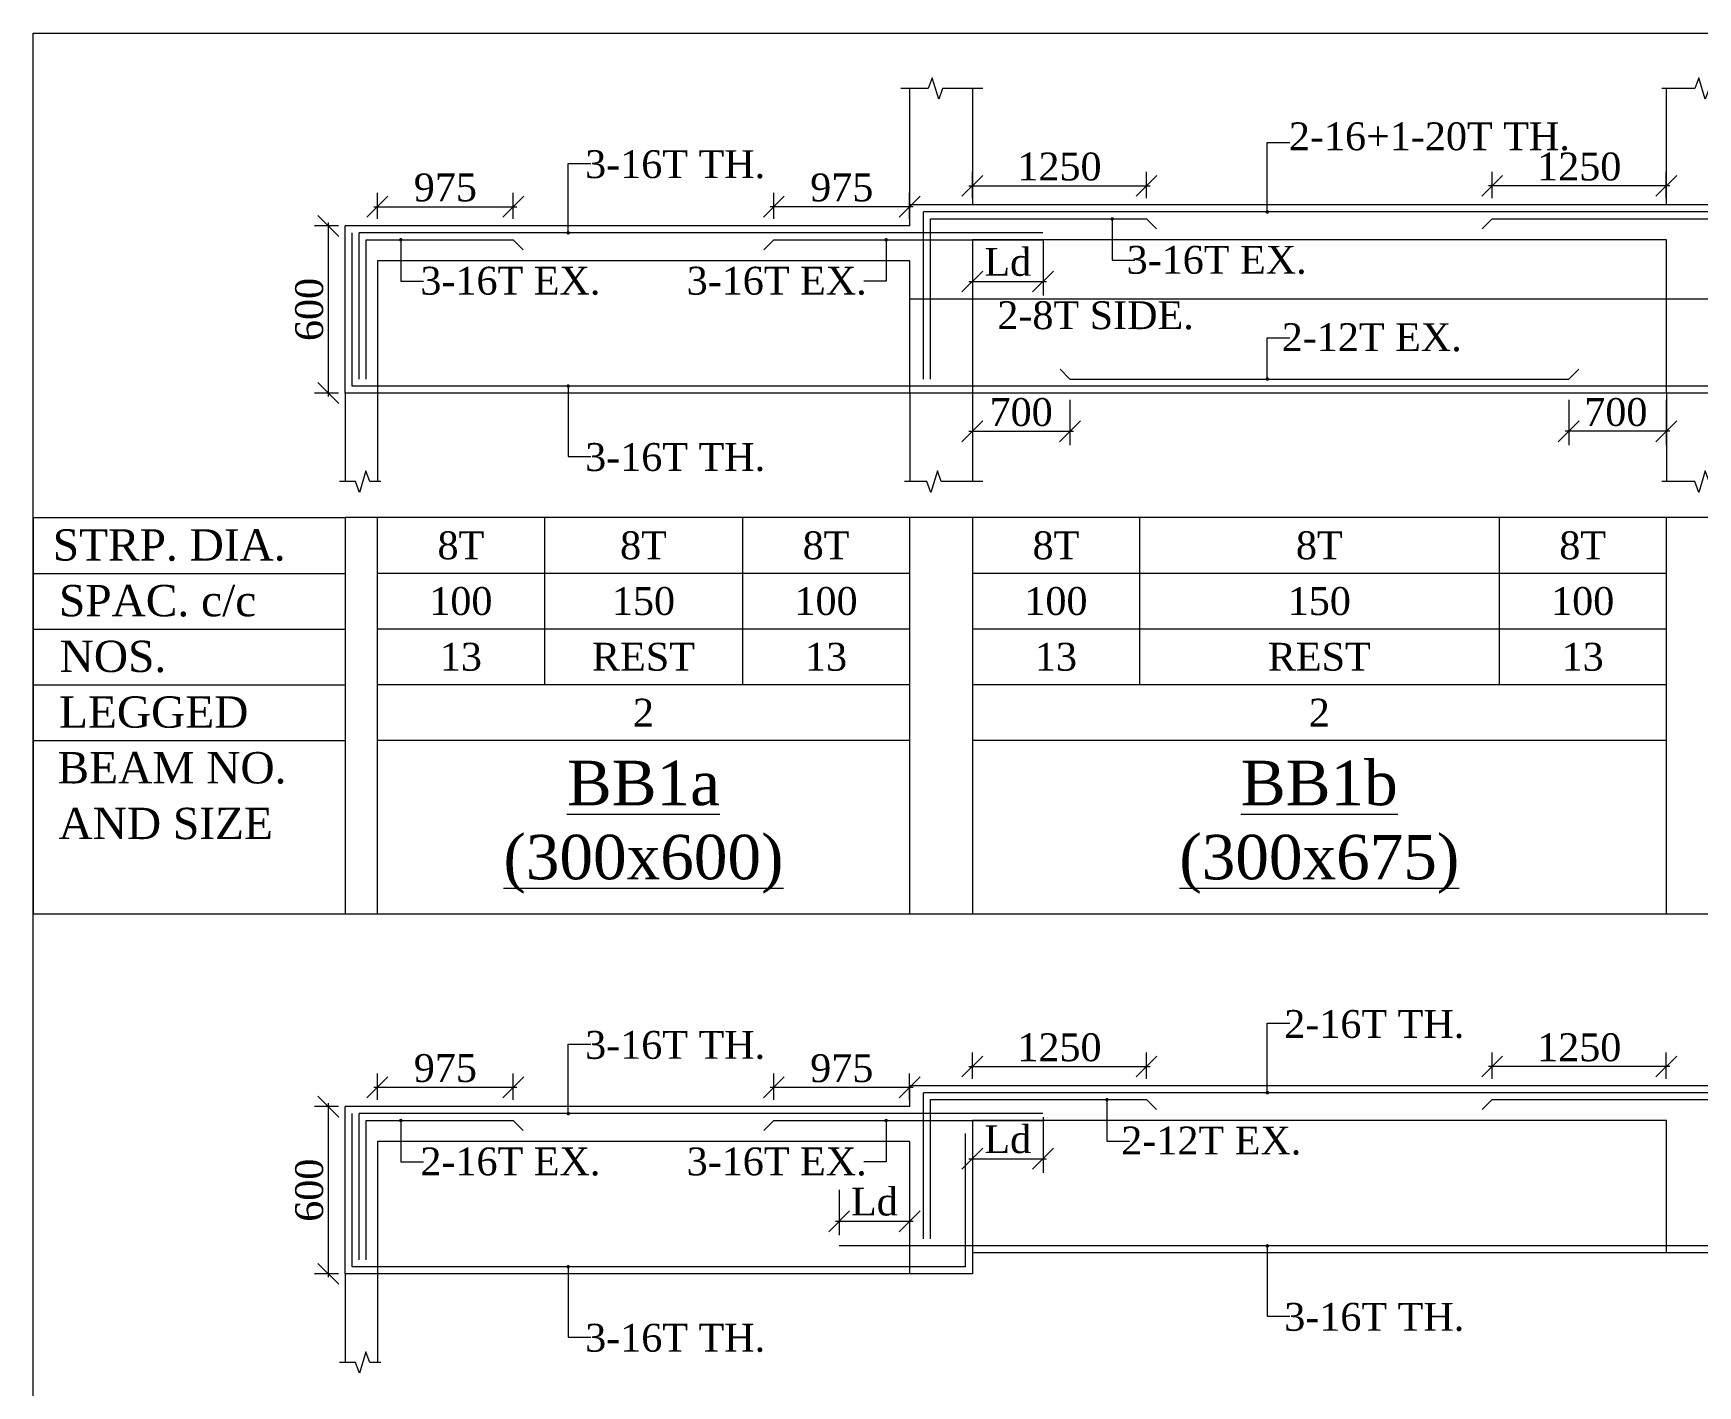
# Model space of a CAD drawing. Header units: inches. Extents: x 11017527 to 11245450, y -2821070 to -2693013.
# Drawn here: x 11057422 to 11069366, y -2703074 to -2693363 of the extents above; entities that cross this region are included whole.
import ezdxf
from ezdxf.enums import TextEntityAlignment as Align

# ---------------------------------------------------------------- set-up
doc = ezdxf.new("R2010")
doc.units = ezdxf.units.IN
doc.header["$LTSCALE"] = 0.5
doc.header["$MEASUREMENT"] = 0
doc.linetypes.add('HIDDEN', pattern=[9.525, 6.35, -3.175])
doc.layers.get('0').update_dxf_attribs({"lineweight": 0})
for name, color, linetype, lineweight in [('S-CUT OUT LINE', 9, 'Continuous', 9), ('S-DIM L.S.', 4, 'Continuous', 9), ('S-L.S.SECTION', 5, 'Continuous', 9), ('S-L.S.SLAB LINE', 8, 'HIDDEN', 5), ('S-L.S.STEEL', 6, 'Continuous', 15), ('S-SECTION MARK', 7, 'Continuous', 0), ('S-SHEET', 251, 'Continuous', 0), ('S-TEXT', 7, 'Continuous', 0), ('S-TEXT L.S. BEAM NO.', 30, 'Continuous', 5), ('S-TEXT. L.S.', 7, 'Continuous', 13)]:
    doc.layers.add(name, color=color, linetype=linetype, lineweight=lineweight)
doc.styles.add('135', font='arial.ttf', dxfattribs={"width": 0.8, "height": 135})
doc.styles.get("Standard").update_dxf_attribs({"font": 'times.ttf'})
doc.styles.add('TEXT', font='times.ttf')
doc.dimstyles.new('75', dxfattribs={"dimtxt": 135, "dimasz": 90, "dimexe": 0.1, "dimexo": 0.03, "dimgap": 0.09, "dimtad": 1, "dimdec": 0, "dimzin": 0, "dimdsep": 46, "dimtxsty": '135', "dimblk": 'ARCHTICK', "dimcen": 0.09, "dimclrd": 256, "dimclre": 256, "dimclrt": 256, "dimadec": 0, "dimazin": 0, "dimtfac": 1, "dimtdec": 0, "dimtofl": 0, "dimtmove": 1, "dimatfit": 3, "dimldrblk": 'DOTSMALL', "dimfxl": 1, "dimtolj": 1, "dimtzin": 0, "dimlwd": -1, "dimlwe": -1, "dimarcsym": 0})
doc.dimstyles.new('SETU_1', dxfattribs={"dimtxt": 200, "dimasz": 150, "dimexe": 100, "dimexo": 50, "dimgap": 35, "dimtad": 1, "dimdec": 0, "dimzin": 0, "dimdsep": 46, "dimtxsty": 'Standard', "dimblk": 'OBLIQUE', "dimcen": 150, "dimdle": 25, "dimclrd": 4, "dimclre": 7, "dimclrt": 256, "dimadec": 0, "dimazin": 0, "dimtfac": 1, "dimtdec": 0, "dimtofl": 0, "dimtmove": 1, "dimatfit": 3, "dimfxl": 1, "dimtolj": 1, "dimtzin": 0, "dimlwd": -1, "dimlwe": 5, "dimarcsym": 1})

# ---------------------------------------------------------------- blocks, each defined once
blk = doc.blocks.new('_Oblique')
at = {"color": 0, "linetype": 'ByBlock', "lineweight": -2}
blk.add_line((-0.5, -0.5), (0.5, 0.5), dxfattribs=at)
blk = doc.blocks.new('*D446')
at = {"layer": 'S-DIM L.S.', "color": 7, "lineweight": 5, "transparency": 16777216}
for p, q in [((11059891, -2694696), (11059891, -2694508)), ((11060866, -2694696), (11060866, -2694508))]:
    blk.add_line(p, q, dxfattribs=at)
at = {"layer": 'S-DIM L.S.', "color": 7, "transparency": 16777216}
blk.add_line((11059866, -2694608), (11060891, -2694608), dxfattribs=at)
at = {"layer": 'S-DIM L.S.', "color": 7, "transparency": 16777216, "xscale": 150, "yscale": 150, "zscale": 150, "rotation": 180}
blk.add_blockref('_Oblique', (11059891, -2694608), dxfattribs=at)
at = {"layer": 'S-DIM L.S.', "color": 7, "transparency": 16777216, "xscale": 150, "yscale": 150, "zscale": 150}
blk.add_blockref('_Oblique', (11060866, -2694608), dxfattribs=at)
at = {"layer": 'S-DIM L.S.', "transparency": 16777216, "insert": (11060379, -2694471), "char_height": 200, "attachment_point": 5, "style": 'TEXT'}
blk.add_mtext('\\A1;975', dxfattribs=at)
blk = doc.blocks.new('*D447')
at = {"layer": 'S-DIM L.S.', "color": 7, "lineweight": 5, "transparency": 16777216}
for p, q in [((11062736, -2694696), (11062736, -2694508)), ((11063711, -2694696), (11063711, -2694508))]:
    blk.add_line(p, q, dxfattribs=at)
at = {"layer": 'S-DIM L.S.', "color": 7, "transparency": 16777216}
blk.add_line((11063736, -2694608), (11062711, -2694608), dxfattribs=at)
at = {"layer": 'S-DIM L.S.', "color": 7, "transparency": 16777216, "xscale": 150, "yscale": 150, "zscale": 150, "rotation": 180}
blk.add_blockref('_Oblique', (11062736, -2694608), dxfattribs=at)
at = {"layer": 'S-DIM L.S.', "color": 7, "transparency": 16777216, "xscale": 150, "yscale": 150, "zscale": 150}
blk.add_blockref('_Oblique', (11063711, -2694608), dxfattribs=at)
at = {"layer": 'S-DIM L.S.', "transparency": 16777216, "insert": (11063224, -2694471), "char_height": 200, "attachment_point": 5, "style": 'TEXT'}
blk.add_mtext('\\A1;975', dxfattribs=at)
blk = doc.blocks.new('*D448')
at = {"layer": 'S-DIM L.S.', "color": 7, "lineweight": 5, "transparency": 16777216}
for p, q in [((11059611, -2694746), (11059440, -2694746)), ((11059611, -2695946), (11059440, -2695946))]:
    blk.add_line(p, q, dxfattribs=at)
at = {"layer": 'S-DIM L.S.', "color": 6, "transparency": 16777216}
blk.add_line((11059540, -2695971), (11059540, -2694721), dxfattribs=at)
at = {"layer": 'S-DIM L.S.', "color": 6, "transparency": 16777216, "xscale": 150, "yscale": 150, "zscale": 150}
for p, rotation in [((11059540, -2694746), 90), ((11059540, -2695946), 270)]:
    blk.add_blockref('_Oblique', p, dxfattribs=dict(at, rotation=rotation))
at = {"layer": 'S-DIM L.S.', "transparency": 16777216, "insert": (11059403, -2695346), "char_height": 200, "attachment_point": 5, "rotation": 90, "style": 'TEXT'}
blk.add_mtext('\\A1;600', dxfattribs=at)
blk = doc.blocks.new('_ArchTick')
at = {"color": 0, "linetype": 'ByBlock', "const_width": 0.15}
blk.add_lwpolyline([(-0.5, -0.5), (0.5, 0.5)], dxfattribs=at)
blk = doc.blocks.new('*D449')
at = {"layer": 'S-DIM L.S.', "color": 7, "lineweight": 5, "transparency": 16777216}
for p, q in [((11064161, -2694546), (11064161, -2694358)), ((11065411, -2694546), (11065411, -2694358))]:
    blk.add_line(p, q, dxfattribs=at)
at = {"layer": 'S-DIM L.S.', "color": 7, "transparency": 16777216}
blk.add_line((11064136, -2694458), (11065436, -2694458), dxfattribs=at)
at = {"layer": 'S-DIM L.S.', "color": 7, "transparency": 16777216, "xscale": 150, "yscale": 150, "zscale": 150, "rotation": 180}
blk.add_blockref('_Oblique', (11064161, -2694458), dxfattribs=at)
at = {"layer": 'S-DIM L.S.', "color": 7, "transparency": 16777216, "xscale": 150, "yscale": 150, "zscale": 150}
blk.add_blockref('_Oblique', (11065411, -2694458), dxfattribs=at)
at = {"layer": 'S-DIM L.S.', "transparency": 16777216, "insert": (11064786, -2694321), "char_height": 200, "attachment_point": 5, "style": 'TEXT'}
blk.add_mtext('\\A1;1250', dxfattribs=at)
blk = doc.blocks.new('*D450')
at = {"layer": 'S-DIM L.S.', "color": 7, "lineweight": 5, "transparency": 16777216}
for p, q in [((11064161, -2695996), (11064161, -2696321)), ((11064861, -2695996), (11064861, -2696321))]:
    blk.add_line(p, q, dxfattribs=at)
at = {"layer": 'S-DIM L.S.', "color": 7, "transparency": 16777216}
blk.add_line((11064136, -2696221), (11064886, -2696221), dxfattribs=at)
at = {"layer": 'S-DIM L.S.', "color": 7, "transparency": 16777216, "xscale": 150, "yscale": 150, "zscale": 150, "rotation": 180}
blk.add_blockref('_Oblique', (11064161, -2696221), dxfattribs=at)
at = {"layer": 'S-DIM L.S.', "color": 7, "transparency": 16777216, "xscale": 150, "yscale": 150, "zscale": 150}
blk.add_blockref('_Oblique', (11064861, -2696221), dxfattribs=at)
at = {"layer": 'S-DIM L.S.', "transparency": 16777216, "insert": (11064511, -2696084), "char_height": 200, "attachment_point": 5, "style": 'TEXT'}
blk.add_mtext('\\A1;700', dxfattribs=at)
blk = doc.blocks.new('*D459')
at = {"layer": 'S-DIM L.S.', "color": 7, "lineweight": 5, "transparency": 16777216}
for p, q in [((11067891, -2694546), (11067891, -2694358)), ((11069141, -2694546), (11069141, -2694358))]:
    blk.add_line(p, q, dxfattribs=at)
at = {"layer": 'S-DIM L.S.', "color": 7, "transparency": 16777216}
blk.add_line((11069166, -2694458), (11067866, -2694458), dxfattribs=at)
at = {"layer": 'S-DIM L.S.', "color": 7, "transparency": 16777216, "xscale": 150, "yscale": 150, "zscale": 150, "rotation": 180}
blk.add_blockref('_Oblique', (11067891, -2694458), dxfattribs=at)
at = {"layer": 'S-DIM L.S.', "color": 7, "transparency": 16777216, "xscale": 150, "yscale": 150, "zscale": 150}
blk.add_blockref('_Oblique', (11069141, -2694458), dxfattribs=at)
at = {"layer": 'S-DIM L.S.', "transparency": 16777216, "insert": (11068516, -2694321), "char_height": 200, "attachment_point": 5, "style": 'TEXT'}
blk.add_mtext('\\A1;1250', dxfattribs=at)
blk = doc.blocks.new('*D460')
at = {"layer": 'S-DIM L.S.', "color": 7, "lineweight": 5, "transparency": 16777216}
for p, q in [((11068441, -2695996), (11068441, -2696321)), ((11069141, -2695996), (11069141, -2696321))]:
    blk.add_line(p, q, dxfattribs=at)
at = {"layer": 'S-DIM L.S.', "color": 7, "transparency": 16777216}
blk.add_line((11069166, -2696221), (11068416, -2696221), dxfattribs=at)
at = {"layer": 'S-DIM L.S.', "color": 7, "transparency": 16777216, "xscale": 150, "yscale": 150, "zscale": 150, "rotation": 180}
blk.add_blockref('_Oblique', (11068441, -2696221), dxfattribs=at)
at = {"layer": 'S-DIM L.S.', "color": 7, "transparency": 16777216, "xscale": 150, "yscale": 150, "zscale": 150}
blk.add_blockref('_Oblique', (11069141, -2696221), dxfattribs=at)
at = {"layer": 'S-DIM L.S.', "transparency": 16777216, "insert": (11068779, -2696084), "char_height": 200, "attachment_point": 5, "style": 'TEXT'}
blk.add_mtext('\\A1;700', dxfattribs=at)
blk = doc.blocks.new('*D390')
at = {"layer": 'S-DIM L.S.', "color": 7, "lineweight": 5, "transparency": 16777216}
for p, q in [((11064161, -2694921), (11064161, -2695245)), ((11064668, -2694846), (11064668, -2695245))]:
    blk.add_line(p, q, dxfattribs=at)
at = {"layer": 'S-DIM L.S.', "color": 7, "transparency": 16777216}
blk.add_line((11064136, -2695145), (11064693, -2695145), dxfattribs=at)
at = {"layer": 'S-DIM L.S.', "color": 7, "transparency": 16777216, "xscale": 150, "yscale": 150, "zscale": 150, "rotation": 180}
blk.add_blockref('_Oblique', (11064161, -2695145), dxfattribs=at)
at = {"layer": 'S-DIM L.S.', "color": 7, "transparency": 16777216, "xscale": 150, "yscale": 150, "zscale": 150}
blk.add_blockref('_Oblique', (11064668, -2695145), dxfattribs=at)
at = {"layer": 'S-DIM L.S.', "transparency": 16777216, "insert": (11064415, -2695006), "char_height": 200, "attachment_point": 5, "style": 'TEXT'}
blk.add_mtext('\\A1;Ld', dxfattribs=at)
blk = doc.blocks.new('*D396')
at = {"layer": 'S-DIM L.S.', "color": 7, "lineweight": 5, "transparency": 16777216}
for p, q in [((11059891, -2701020), (11059891, -2700831)), ((11060866, -2701020), (11060866, -2700831))]:
    blk.add_line(p, q, dxfattribs=at)
at = {"layer": 'S-DIM L.S.', "color": 7, "transparency": 16777216}
blk.add_line((11059866, -2700931), (11060891, -2700931), dxfattribs=at)
at = {"layer": 'S-DIM L.S.', "color": 7, "transparency": 16777216, "xscale": 150, "yscale": 150, "zscale": 150, "rotation": 180}
blk.add_blockref('_Oblique', (11059891, -2700931), dxfattribs=at)
at = {"layer": 'S-DIM L.S.', "color": 7, "transparency": 16777216, "xscale": 150, "yscale": 150, "zscale": 150}
blk.add_blockref('_Oblique', (11060866, -2700931), dxfattribs=at)
at = {"layer": 'S-DIM L.S.', "transparency": 16777216, "insert": (11060379, -2700794), "char_height": 200, "attachment_point": 5, "style": 'TEXT'}
blk.add_mtext('\\A1;975', dxfattribs=at)
blk = doc.blocks.new('*D397')
at = {"layer": 'S-DIM L.S.', "color": 7, "lineweight": 5, "transparency": 16777216}
for p, q in [((11062736, -2701020), (11062736, -2700832)), ((11063711, -2701020), (11063711, -2700832))]:
    blk.add_line(p, q, dxfattribs=at)
at = {"layer": 'S-DIM L.S.', "color": 7, "transparency": 16777216}
blk.add_line((11063736, -2700932), (11062711, -2700932), dxfattribs=at)
at = {"layer": 'S-DIM L.S.', "color": 7, "transparency": 16777216, "xscale": 150, "yscale": 150, "zscale": 150, "rotation": 180}
blk.add_blockref('_Oblique', (11062736, -2700932), dxfattribs=at)
at = {"layer": 'S-DIM L.S.', "color": 7, "transparency": 16777216, "xscale": 150, "yscale": 150, "zscale": 150}
blk.add_blockref('_Oblique', (11063711, -2700932), dxfattribs=at)
at = {"layer": 'S-DIM L.S.', "transparency": 16777216, "insert": (11063224, -2700795), "char_height": 200, "attachment_point": 5, "style": 'TEXT'}
blk.add_mtext('\\A1;975', dxfattribs=at)
blk = doc.blocks.new('*D398')
at = {"layer": 'S-DIM L.S.', "color": 7, "lineweight": 5, "transparency": 16777216}
for p, q in [((11059611, -2701070), (11059440, -2701070)), ((11059611, -2702270), (11059440, -2702270))]:
    blk.add_line(p, q, dxfattribs=at)
at = {"layer": 'S-DIM L.S.', "color": 6, "transparency": 16777216}
blk.add_line((11059540, -2702295), (11059540, -2701045), dxfattribs=at)
at = {"layer": 'S-DIM L.S.', "color": 6, "transparency": 16777216, "xscale": 150, "yscale": 150, "zscale": 150}
for p, rotation in [((11059540, -2701070), 90), ((11059540, -2702270), 270)]:
    blk.add_blockref('_Oblique', p, dxfattribs=dict(at, rotation=rotation))
at = {"layer": 'S-DIM L.S.', "transparency": 16777216, "insert": (11059403, -2701670), "char_height": 200, "attachment_point": 5, "rotation": 90, "style": 'TEXT'}
blk.add_mtext('\\A1;600', dxfattribs=at)
blk = doc.blocks.new('*D401')
at = {"layer": 'S-DIM L.S.', "color": 7, "lineweight": 5, "transparency": 16777216}
for p, q in [((11064161, -2700870), (11064161, -2700682)), ((11065411, -2700870), (11065411, -2700682))]:
    blk.add_line(p, q, dxfattribs=at)
at = {"layer": 'S-DIM L.S.', "color": 7, "transparency": 16777216}
blk.add_line((11064136, -2700782), (11065436, -2700782), dxfattribs=at)
at = {"layer": 'S-DIM L.S.', "color": 7, "transparency": 16777216, "xscale": 150, "yscale": 150, "zscale": 150, "rotation": 180}
blk.add_blockref('_Oblique', (11064161, -2700782), dxfattribs=at)
at = {"layer": 'S-DIM L.S.', "color": 7, "transparency": 16777216, "xscale": 150, "yscale": 150, "zscale": 150}
blk.add_blockref('_Oblique', (11065411, -2700782), dxfattribs=at)
at = {"layer": 'S-DIM L.S.', "transparency": 16777216, "insert": (11064786, -2700645), "char_height": 200, "attachment_point": 5, "style": 'TEXT'}
blk.add_mtext('\\A1;1250', dxfattribs=at)
blk = doc.blocks.new('*D408')
at = {"layer": 'S-DIM L.S.', "color": 7, "lineweight": 5, "transparency": 16777216}
for p, q in [((11067891, -2700870), (11067891, -2700682)), ((11069141, -2700870), (11069141, -2700682))]:
    blk.add_line(p, q, dxfattribs=at)
at = {"layer": 'S-DIM L.S.', "color": 7, "transparency": 16777216}
blk.add_line((11069166, -2700782), (11067866, -2700782), dxfattribs=at)
at = {"layer": 'S-DIM L.S.', "color": 7, "transparency": 16777216, "xscale": 150, "yscale": 150, "zscale": 150, "rotation": 180}
blk.add_blockref('_Oblique', (11067891, -2700782), dxfattribs=at)
at = {"layer": 'S-DIM L.S.', "color": 7, "transparency": 16777216, "xscale": 150, "yscale": 150, "zscale": 150}
blk.add_blockref('_Oblique', (11069141, -2700782), dxfattribs=at)
at = {"layer": 'S-DIM L.S.', "transparency": 16777216, "insert": (11068516, -2700645), "char_height": 200, "attachment_point": 5, "style": 'TEXT'}
blk.add_mtext('\\A1;1250', dxfattribs=at)
blk = doc.blocks.new('*D409')
at = {"layer": 'S-DIM L.S.', "color": 7, "lineweight": 5, "transparency": 16777216}
for p, q in [((11063711, -2701593), (11063711, -2701993)), ((11063205, -2701668), (11063205, -2701993))]:
    blk.add_line(p, q, dxfattribs=at)
at = {"layer": 'S-DIM L.S.', "color": 7, "transparency": 16777216}
blk.add_line((11063180, -2701893), (11063736, -2701893), dxfattribs=at)
at = {"layer": 'S-DIM L.S.', "color": 7, "transparency": 16777216, "xscale": 150, "yscale": 150, "zscale": 150, "rotation": 180}
blk.add_blockref('_Oblique', (11063205, -2701893), dxfattribs=at)
at = {"layer": 'S-DIM L.S.', "color": 7, "transparency": 16777216, "xscale": 150, "yscale": 150, "zscale": 150}
blk.add_blockref('_Oblique', (11063711, -2701893), dxfattribs=at)
at = {"layer": 'S-DIM L.S.', "transparency": 16777216, "insert": (11063458, -2701753), "char_height": 200, "attachment_point": 5, "style": 'TEXT'}
blk.add_mtext('\\A1;Ld', dxfattribs=at)
blk = doc.blocks.new('*D410')
at = {"layer": 'S-DIM L.S.', "color": 7, "lineweight": 5, "transparency": 16777216}
for p, q in [((11064161, -2701220), (11064161, -2701544)), ((11064668, -2701145), (11064668, -2701544))]:
    blk.add_line(p, q, dxfattribs=at)
at = {"layer": 'S-DIM L.S.', "color": 7, "transparency": 16777216}
blk.add_line((11064136, -2701444), (11064693, -2701444), dxfattribs=at)
at = {"layer": 'S-DIM L.S.', "color": 7, "transparency": 16777216, "xscale": 150, "yscale": 150, "zscale": 150, "rotation": 180}
blk.add_blockref('_Oblique', (11064161, -2701444), dxfattribs=at)
at = {"layer": 'S-DIM L.S.', "color": 7, "transparency": 16777216, "xscale": 150, "yscale": 150, "zscale": 150}
blk.add_blockref('_Oblique', (11064668, -2701444), dxfattribs=at)
at = {"layer": 'S-DIM L.S.', "transparency": 16777216, "insert": (11064415, -2701305), "char_height": 200, "attachment_point": 5, "style": 'TEXT'}
blk.add_mtext('\\A1;Ld', dxfattribs=at)

msp = doc.modelspace()

# ---------------------------------------------------------------- linework, layer by layer
at = {"layer": 'S-CUT OUT LINE'}
for points, elevation in [([(11064236.365, -2693759.554), (11063947.157, -2693759.554), (11063919.186, -2693836.402), (11063872.509, -2693682.706), (11063844.539, -2693759.554), (11063648.379, -2693759.554)], 0.053), ([(11069666.365, -2693759.554), (11069448.086, -2693759.554), (11069420.116, -2693836.402), (11069373.439, -2693682.706), (11069345.469, -2693759.554), (11069108.846, -2693759.554)], 0.046), ([(11059915.55, -2696582.323), (11059837.009, -2696582.323), (11059809.039, -2696505.476), (11059762.362, -2696659.171), (11059734.392, -2696582.323), (11059618.449, -2696582.323)], 0.053), ([(11064236.365, -2696582.323), (11063938.056, -2696582.323), (11063910.086, -2696505.476), (11063863.409, -2696659.171), (11063835.439, -2696582.323), (11063673.816, -2696582.323)], 0.046), ([(11069666.365, -2696582.323), (11069448.086, -2696582.323), (11069420.116, -2696505.476), (11069373.439, -2696659.171), (11069345.469, -2696582.323), (11069108.846, -2696582.323)], 0.046), ([(11059915.55, -2702906.084), (11059837.009, -2702906.084), (11059809.039, -2702829.236), (11059762.362, -2702982.932), (11059734.392, -2702906.084), (11059618.449, -2702906.084)], 0.051)]:
    msp.add_lwpolyline(points, dxfattribs=dict(at, elevation=elevation))
at = {"layer": 'S-L.S.SECTION', "color": 1}
for p, q in [((11063711.365, -2694595.939, 0.024), (11063711.365, -2693759.554, 0.024)), ((11064161.365, -2693759.554, 0.048), (11064161.365, -2694595.939, 0.048)), ((11069141.365, -2694595.939, 0.012), (11069141.365, -2693759.554, 0.012)), ((11059661.028, -2695945.891, -0.011), (11059661.028, -2696582.323, -0.023)), ((11059891.028, -2695945.939, 0.023), (11059891.028, -2696582.371, 0.011)), ((11063711.365, -2695945.891, 0.036), (11063711.365, -2696582.323, 0.024)), ((11064161.365, -2695945.891, 0.065), (11064161.365, -2696582.323, 0.053)), ((11069141.365, -2695945.939, 0.012), (11069141.365, -2696582.323, 0.012)), ((11059661.028, -2702269.603, 0.029), (11059661.028, -2702906.036, 0.017)), ((11059891.028, -2702269.651, 0.063), (11059891.028, -2702906.084, 0.051))]:
    msp.add_line(p, q, dxfattribs=at)
at = {"layer": 'S-L.S.SECTION', "color": 5}
for p, q in [((11063711.363, -2694745.982, -0.012), (11063711.365, -2694595.939, 0.024)), ((11082401.365, -2694595.939, 0.008), (11063711.365, -2694595.939, 0.024)), ((11063711.365, -2694745.982, -0.012), (11059661.028, -2694745.939, -0.023)), ((11059661.028, -2695945.891, -0.011), (11059661.028, -2694745.939, -0.023)), ((11064161.526, -2695945.939, 0.001), (11059661.028, -2695945.891, -0.011)), ((11082401.365, -2695945.939, 0.008), (11061260.654, -2695945.939, 0.026)), ((11063711.363, -2701069.695, 0.028), (11063711.365, -2700919.7, 0.034)), ((11082401.365, -2700919.7, 0.018), (11063711.365, -2700919.7, 0.034)), ((11063711.363, -2701069.695, 0.028), (11059661.028, -2701069.651, 0.017)), ((11059661.028, -2702269.603, 0.029), (11059661.028, -2701069.651, 0.017)), ((11081951.361, -2702119.693, 0.034), (11064161.365, -2702119.693, 0.034)), ((11064161.365, -2702119.693, 0.034), (11064161.365, -2702269.7, 0.034)), ((11064161.365, -2702269.651, 0.041), (11059661.028, -2702269.603, 0.029))]:
    msp.add_line(p, q, dxfattribs=at)
at = {"layer": 'S-L.S.SLAB LINE', "linetype": 'HIDDEN', "ltscale": 0.8}
for p, q in [((11069141.365, -2694845.94, 0.024), (11064161.365, -2694845.94, 0.04)), ((11064161.365, -2694845.94, 0.023), (11064161.365, -2695945.939, 0.023)), ((11069141.365, -2695945.939, 0.012), (11069141.365, -2694845.94, 0.012)), ((11063711.365, -2694995.988, -0.002), (11059891.028, -2694995.943, 0.012)), ((11059891.028, -2694995.943, -0.003), (11059891.028, -2695945.891, 0.006)), ((11063711.365, -2695945.891, 0.036), (11063711.365, -2694995.94, 0.026)), ((11069141.365, -2701169.701, 0.034), (11064161.365, -2701169.701, 0.051)), ((11064161.365, -2701169.701, 0.034), (11064161.365, -2702119.693, 0.034)), ((11069141.365, -2702119.693, 0.022), (11069141.365, -2701169.701, 0.022)), ((11063711.365, -2701319.701, 0.037), (11059891.028, -2701319.656, 0.051)), ((11059891.028, -2701319.656, 0.037), (11059891.028, -2702269.603, 0.046)), ((11063711.365, -2702269.647, 0.034), (11063711.365, -2701319.701, 0.025))]:
    msp.add_line(p, q, dxfattribs=at)
at = {"layer": 'S-L.S.STEEL', "color": 1}
for p, q in [((11082301.365, -2694645.939, 0.008), (11063811.365, -2694645.939, 0.024)), ((11063811.365, -2695845.939, 0.024), (11063811.365, -2694645.939, 0.024)), ((11059711.028, -2695895.939, -0.011), (11059711.028, -2694795.939, -0.023)), ((11064667.748, -2694795.987, -0.011), (11059761.028, -2694795.939, -0.023)), ((11059761.028, -2695845.891, -0.011), (11059761.028, -2694795.939, -0.023)), ((11082351.365, -2695895.939, 0.008), (11059711.028, -2695895.939, 0.027)), ((11082301.365, -2700969.7, 0.018), (11063811.365, -2700969.7, 0.034)), ((11063811.365, -2702019.693, 0.034), (11063811.365, -2700969.7, 0.034)), ((11059711.028, -2702219.603, 0.029), (11059711.028, -2701119.651, 0.017)), ((11064667.748, -2701119.706, 0.031), (11059761.028, -2701119.651, 0.017)), ((11059761.028, -2702169.603, 0.029), (11059761.028, -2701119.651, 0.017)), ((11064111.365, -2702219.651, 0.058), (11064111.365, -2701263.855, 0.046)), ((11082907.744, -2702069.693, 0.018), (11063204.982, -2702069.693, 0.034)), ((11064111.365, -2702219.651, 0.041), (11059711.028, -2702219.603, 0.029))]:
    msp.add_line(p, q, dxfattribs=at)
at = {"layer": 'S-L.S.STEEL'}
for p, q in [((11063861.365, -2695845.939, 0.024), (11063861.365, -2694695.939, 0.024)), ((11063861.365, -2694695.939, 0.024), (11065411.365, -2694695.939, 0.01)), ((11065411.365, -2694695.939, 0.024), (11065482.373, -2694766.947, 0.024)), ((11067891.365, -2694695.939, 0.012), (11067820.356, -2694766.947, 0.012)), ((11067891.365, -2694695.939, 0.013), (11071341.365, -2694695.939, -0.027)), ((11059811.028, -2694845.939, -0.023), (11060866.028, -2694845.93, -0.019)), ((11059811.028, -2695845.891, -0.011), (11059811.028, -2694845.939, -0.023)), ((11060866.028, -2694845.93, -0.006), (11060937.037, -2694916.938, -0.006)), ((11062736.365, -2694845.998, -0.019), (11062665.356, -2694917.007, -0.019)), ((11062736.365, -2694845.998, -0.018), (11064673.848, -2694845.987, -0.018)), ((11082401.365, -2695270.939, 0.008), (11063711.365, -2695270.939, 0.024)), ((11064861.365, -2695845.939, 0.024), (11064790.356, -2695774.93, 0.024)), ((11064861.365, -2695845.939, 0.007), (11068441.365, -2695845.939, 0.012)), ((11068441.365, -2695845.939, 0.039), (11068512.373, -2695774.93, 0.039)), ((11063861.365, -2702019.693, 0.034), (11063861.365, -2701019.7, 0.034)), ((11063861.365, -2701019.7, 0.034), (11065411.365, -2701019.7, 0.021)), ((11065411.365, -2701019.7, 0.034), (11065482.373, -2701090.708, 0.034)), ((11067891.365, -2701019.7, 0.022), (11067820.356, -2701090.708, 0.022)), ((11067891.365, -2701019.7, 0.024), (11071341.365, -2701019.7, -0.016)), ((11059811.028, -2701169.651, 0.017), (11060866.028, -2701169.642, 0.021)), ((11059811.028, -2702169.603, 0.029), (11059811.028, -2701169.651, 0.017)), ((11060866.028, -2701169.642, 0.034), (11060937.037, -2701240.651, 0.034)), ((11062736.365, -2701169.711, 0.02), (11062665.356, -2701240.72, 0.02)), ((11062736.365, -2701169.711, 0.022), (11064667.748, -2701169.694, 0.008))]:
    msp.add_line(p, q, dxfattribs=at)
at = {"layer": 'S-SHEET'}
for p, q in [((11057421.852, -2696840.891, 0.001), (11059660.475, -2696840.891, 0.001)), ((11057421.852, -2696840.891), (11057421.852, -2699686.678)), ((11064160.811, -2696840.939, 0.03), (11059660.475, -2696840.891, 0.019)), ((11059660.475, -2696840.891, 0.001), (11059660.475, -2699686.678, 0.001)), ((11059890.475, -2696840.891, 0.019), (11059890.475, -2699686.678, 0.019)), ((11061090.475, -2696840.891, 0.019), (11061090.475, -2698040.906, 0.019)), ((11062510.811, -2696840.939, 0.007), (11062510.811, -2698040.924, 0.007)), ((11063710.811, -2696840.939, 0.007), (11063710.811, -2699686.726, 0.007)), ((11082400.811, -2696840.939, 0.007), (11063710.811, -2696840.939, 0.024)), ((11063710.811, -2696840.939, 0.007), (11063710.811, -2699686.726, 0.007)), ((11064160.811, -2696840.939, 0.019), (11064160.811, -2699686.726, 0.019)), ((11064160.811, -2696840.939, 0.007), (11064160.811, -2699686.726, 0.007)), ((11065360.811, -2696840.939, 0.007), (11065360.811, -2698040.939, 0.007)), ((11067940.811, -2696840.939, 0.007), (11067940.811, -2698040.939, 0.007)), ((11069140.811, -2696840.939, -0.006), (11069140.811, -2699686.726, -0.006)), ((11069140.811, -2696840.939, 0.007), (11069140.811, -2699686.726, 0.007)), ((11057421.852, -2697240.891, 0.001), (11059660.475, -2697240.891, 0.001)), ((11063710.811, -2697240.939, 0.016), (11059890.475, -2697240.891, 0.019)), ((11069140.811, -2697240.939, 0.004), (11064160.811, -2697240.939, 0.007)), ((11057421.852, -2697640.891, 0.001), (11059660.475, -2697640.891, 0.001)), ((11063710.811, -2697640.939, 0.016), (11059890.475, -2697640.891, 0.019)), ((11069140.811, -2697640.939, 0.004), (11064160.811, -2697640.939, 0.007)), ((11057421.852, -2698040.891, 0.001), (11059660.475, -2698040.891, 0.001)), ((11063710.811, -2698040.939, 0.016), (11059890.475, -2698040.891, 0.019)), ((11069140.811, -2698040.939, 0.004), (11064160.811, -2698040.939, 0.007)), ((11057421.852, -2698440.891, 0.001), (11059660.475, -2698440.891, 0.001)), ((11063710.811, -2698440.939, 0.016), (11059890.475, -2698440.891, 0.019)), ((11069140.811, -2698440.939, 0.004), (11064160.811, -2698440.939, 0.007)), ((11057421.852, -2699686.678, 0.001), (11115101.842, -2699686.678, 0.001)), ((11057421.852, -2699686.678, 0.001), (11059660.475, -2699686.678, 0.001)), ((11064160.811, -2699686.726, 0.03), (11059660.475, -2699686.678, 0.019)), ((11082400.811, -2699686.726, 0.007), (11063710.811, -2699686.726, 0.024))]:
    msp.add_line(p, q, dxfattribs=at)
msp.add_lwpolyline([(11115101.842, -2740705.393), (11057421.852, -2740705.393), (11057421.852, -2693362.917), (11115101.842, -2693362.917)], close=True, dxfattribs=at)

# ---------------------------------------------------------------- texts
at = {"layer": 'S-TEXT', "style": 'TEXT'}
for s, p in [('STRP. DIA.', (11058397.185, -2697148.947, 0.001)), ('SPAC. c/c', (11058314.047, -2697548.947, 0.001)), ('NOS.', (11057993.499, -2697948.947, 0.001)), ('LEGGED', (11058286.145, -2698348.947, 0.001)), ('BEAM NO.', (11058417.38, -2698748.947, 0.001)), ('AND SIZE', (11058372.174, -2699148.947, 0.001))]:
    msp.add_text(s, height=225, dxfattribs=at).set_placement(p, align=Align.CENTER)
at = {"layer": 'S-TEXT', "char_height": 200, "attachment_point": 5, "style": 'TEXT'}
for s, insert, width in [('8T', (11060490.475, -2697040.9, 0.018), 1200), ('8T', (11061800.811, -2697040.924, 0.017), 1420.00002), ('8T', (11063110.811, -2697040.948, 0.006), 1200), ('8T', (11064760.811, -2697040.939, 0.014), 1200), ('8T', (11066650.811, -2697040.924, 0.02), 2580), ('8T', (11068540.811, -2697040.939, 0.014), 1200), ('\\pxt9.000002;100', (11060490.475, -2697440.9, 0.019), 1200), ('\\pxt9.000002;150', (11061800.811, -2697440.916, 0.021), 1420.00002), ('\\pxt9.000002;100', (11063110.811, -2697440.948, 0.007), 1200), ('\\pt2025;100', (11064760.811, -2697440.939, 0.007), 1200), ('\\pxt9.000002;150', (11066650.811, -2697440.909, 0.009), 2580), ('\\pt2025;100', (11068540.811, -2697440.939, 0.007), 1200), ('13', (11060490.475, -2697840.9, 0.019), 1200), ('REST', (11061800.811, -2697840.916, 0.022), 1420.00002), ('13', (11063110.811, -2697840.948, 0.007), 1200), ('13', (11064760.811, -2697840.939, 0.006), 1200), ('REST', (11066650.811, -2697840.909, 0.009), 2580), ('13', (11068540.811, -2697840.939, 0.006), 1200), ('2', (11061800.643, -2698240.9, 0.019), 3820.33685), ('2', (11066650.811, -2698240.924, 0.006), 4980)]:
    msp.add_mtext(s, dxfattribs=dict(at, insert=insert, width=width))
at = {"layer": 'S-TEXT L.S. BEAM NO.', "linetype": 'ByBlock', "char_height": 319.2745, "attachment_point": 5, "style": 'TEXT'}
for s, insert, width in [('{\\LBB1a\\P(300x600)}', (11061800.643, -2699063.794, 0.014), 3820.33685), ('{\\LBB1b\\P(300x675)}', (11066650.811, -2699063.818, 0.008), 4980)]:
    msp.add_mtext(s, dxfattribs=dict(at, insert=insert, width=width))
at = {"layer": 'S-TEXT. L.S.', "style": 'TEXT'}
for s, p in [('2-16+1-20T TH.', (11067440.742, -2694202.744, 0)), ('3-16T TH.', (11062028.13, -2694402.792, -0.008)), ('3-16T EX.', (11065914.157, -2695089.358, -0.004)), ('3-16T EX.', (11060845.696, -2695239.406, -0.012)), ('3-16T EX.', (11062756.697, -2695239.406, -0.012)), ('2-8T SIDE.', (11065045.034, -2695487.217, -0.004)), ('2-12T EX.', (11067027.11, -2695645.079, 0)), ('3-16T TH.', (11062028.13, -2696505.421, 0.004)), ('2-16T TH.', (11067045.242, -2700576.505, 0.011)), ('3-16T TH.', (11062028.13, -2700726.505, 0.032)), ('2-12T EX.', (11065875.705, -2701413.119, 0.007)), ('2-16T EX.', (11060845.696, -2701563.119, 0.028)), ('3-16T EX.', (11062756.697, -2701563.119, 0.028)), ('3-16T TH.', (11067045.242, -2702679.174, 0.011)), ('3-16T TH.', (11062028.13, -2702829.133, 0.044))]:
    msp.add_text(s, height=200, dxfattribs=at).set_placement(p, align=Align.CENTER)

# ---------------------------------------------------------------- dimensions: what is measured, and where the dimension line sits
at = {"layer": 'S-DIM L.S.'}
for base, p1, p2, picture, middle in [((11065411.365, -2694457.787, 0.024), (11064161.365, -2694595.939, 0.023), (11065411.365, -2694595.939, 0.024), '*D449', (11064786.365, -2694321.057, 0.024)), ((11060866.028, -2694607.787, -0.006), (11059891.028, -2694745.939, -0.006), (11060866.028, -2694745.93, -0.006), '*D446', (11060378.528, -2694470.768, -0.006)), ((11065411.365, -2700781.548, 0.034), (11064161.365, -2700919.7, 0.034), (11065411.365, -2700919.7, 0.034), '*D401', (11064786.365, -2700644.818, 0.034)), ((11060866.028, -2700931.5, 0.034), (11059891.028, -2701069.651, 0.034), (11060866.028, -2701069.642, 0.034), '*D396', (11060378.528, -2700794.481, 0.034))]:
    dim = msp.add_linear_dim(base=base, p1=p1, p2=p2, dimstyle='SETU_1', override={"dimtxsty": 'TEXT', "dimblk": 'Oblique', "dimclrd": 7, "dimarcsym": 1}, dxfattribs=at)
    dim.commit()
    dim.dimension.update_dxf_attribs({"geometry": picture, "text_midpoint": middle})
for base, p1, p2, picture, middle in [((11067891.365, -2694457.787, 0.012), (11069141.365, -2694595.939, 0.012), (11067891.365, -2694595.939, 0.012), '*D459', (11068516.365, -2694321.057, 0.012)), ((11062736.365, -2694607.847, -0.018), (11063711.365, -2694745.987, -0.018), (11062736.365, -2694745.998, -0.019), '*D447', (11063223.865, -2694470.828, -0.018)), ((11067891.365, -2700781.548, 0.022), (11069141.365, -2700919.7, 0.022), (11067891.365, -2700919.7, 0.022), '*D408', (11068516.365, -2700644.818, 0.022)), ((11062736.365, -2700931.559, 0.022), (11063711.365, -2701069.7, 0.022), (11062736.365, -2701069.711, 0.02), '*D397', (11063223.865, -2700794.541, 0.022))]:
    dim = msp.add_linear_dim(base=base, p1=p1, p2=p2, angle=180, dimstyle='SETU_1', override={"dimtxsty": 'TEXT', "dimblk": 'Oblique', "dimclrd": 7, "dimarcsym": 1}, dxfattribs=at)
    dim.commit()
    dim.dimension.update_dxf_attribs({"geometry": picture, "text_midpoint": middle})
at = {"layer": 'S-DIM L.S.', "color": 7}
for base, p1, p2, picture, middle in [((11059540.114, -2694745.939, -0.023), (11059661.028, -2695945.891, -0.011), (11059661.028, -2694745.939, -0.023), '*D448', (11059403.384, -2695345.915, -0.023)), ((11059540.114, -2701069.651, 0.017), (11059661.028, -2702269.603, 0.029), (11059661.028, -2701069.651, 0.017), '*D398', (11059403.384, -2701669.627, 0.017))]:
    dim = msp.add_linear_dim(base=base, p1=p1, p2=p2, angle=90, dimstyle='SETU_1', override={"dimlfac": 0.5, "dimtxsty": 'TEXT', "dimclrd": 6, "dimarcsym": 1}, dxfattribs=at)
    dim.commit()
    dim.dimension.update_dxf_attribs({"geometry": picture, "text_midpoint": middle})
at = {"layer": 'S-DIM L.S.'}
for base, p1, p2, picture, middle in [((11064667.748, -2695145.27, 0.024), (11064161.365, -2694870.533, 0.023), (11064667.748, -2694795.939, 0.031), '*D390', (11064414.556, -2695145.27, 0.024)), ((11064667.748, -2701444.438, 0.034), (11064161.365, -2701169.701, 0.034), (11064667.748, -2701095.106, 0.041), '*D410', (11064414.556, -2701444.438, 0.034)), ((11063711.365, -2701892.678, 0.037), (11063204.982, -2701617.941, 0.037), (11063711.365, -2701543.346, 0.045), '*D409', (11063458.173, -2701892.678, 0.037))]:
    dim = msp.add_linear_dim(base=base, p1=p1, p2=p2, text='Ld', dimstyle='SETU_1', override={"dimtxsty": 'TEXT', "dimclrd": 7}, dxfattribs=at)
    dim.commit()
    dim.dimension.update_dxf_attribs({"geometry": picture, "text_midpoint": middle, "dimtype": 160})
dim = msp.add_linear_dim(base=(11064861.365, -2696220.675, 0.024), p1=(11064161.365, -2695945.939, 0.023), p2=(11064861.365, -2695945.939, 0.024), dimstyle='SETU_1', override={"dimtxsty": 'TEXT', "dimblk": 'Oblique', "dimclrd": 7, "dimarcsym": 1}, dxfattribs=at)
dim.commit()
dim.dimension.update_dxf_attribs({"geometry": '*D450', "text_midpoint": (11064511.365, -2696220.675, 0.024), "dimtype": 160})
dim = msp.add_linear_dim(base=(11068441.365, -2696220.675, 0.012), p1=(11069141.365, -2695945.939, 0.012), p2=(11068441.365, -2695945.939, 0.039), angle=180, dimstyle='SETU_1', override={"dimtxsty": 'TEXT', "dimblk": 'Oblique', "dimclrd": 7, "dimarcsym": 1}, dxfattribs=at)
dim.commit()
dim.dimension.update_dxf_attribs({"geometry": '*D460', "text_midpoint": (11068778.865, -2696220.675, 0.012), "dimtype": 160})

# ---------------------------------------------------------------- leaders
at = {"layer": 'S-SECTION MARK'}
for points in [[(11066277.766, -2694645.939, -0.003), (11066277.766, -2694147.95, -0.003), (11066439.267, -2694147.95, -0.003)], [(11061260.654, -2694795.987, -0.011), (11061260.654, -2694297.998, -0.011), (11061422.154, -2694297.998, -0.011)], [(11065164.813, -2694695.969, 0.026), (11065164.813, -2694993.244, 0.026), (11065326.314, -2694993.244, 0.026)], [(11060059.878, -2694846.017, 0.017), (11060059.878, -2695143.292, 0.017), (11060221.379, -2695143.292, 0.017)], [(11063542.515, -2694846.017, 0.017), (11063542.515, -2695143.292, 0.017), (11063381.014, -2695143.292, 0.017)], [(11066277.766, -2695845.939, -0.003), (11066277.766, -2695548.663, -0.003), (11066439.267, -2695548.663, -0.003)], [(11061260.654, -2695895.939, -0.011), (11061260.654, -2696400.627, -0.011), (11061422.154, -2696400.627, -0.011)], [(11066277.766, -2700969.7, 0.008), (11066277.766, -2700471.711, 0.008), (11066439.267, -2700471.711, 0.008)], [(11061260.654, -2701119.7, 0.029), (11061260.654, -2700621.711, 0.029), (11061422.154, -2700621.711, 0.029)], [(11065126.361, -2701019.729, 0.036), (11065126.361, -2701317.005, 0.036), (11065287.861, -2701317.005, 0.036)], [(11060059.878, -2701169.729, 0.057), (11060059.878, -2701467.005, 0.057), (11060221.379, -2701467.005, 0.057)], [(11063542.515, -2701169.729, 0.057), (11063542.515, -2701467.005, 0.057), (11063381.014, -2701467.005, 0.057)], [(11066277.766, -2702069.693, 0.008), (11066277.766, -2702574.38, 0.008), (11066439.267, -2702574.38, 0.008)], [(11061260.654, -2702219.651, 0.029), (11061260.654, -2702724.339, 0.029), (11061422.154, -2702724.339, 0.029)]]:
    msp.add_leader(points, dimstyle='75', override={"dimasz": 100, "dimclrd": 7}, dxfattribs=at)

doc.saveas('drawing.dxf')
